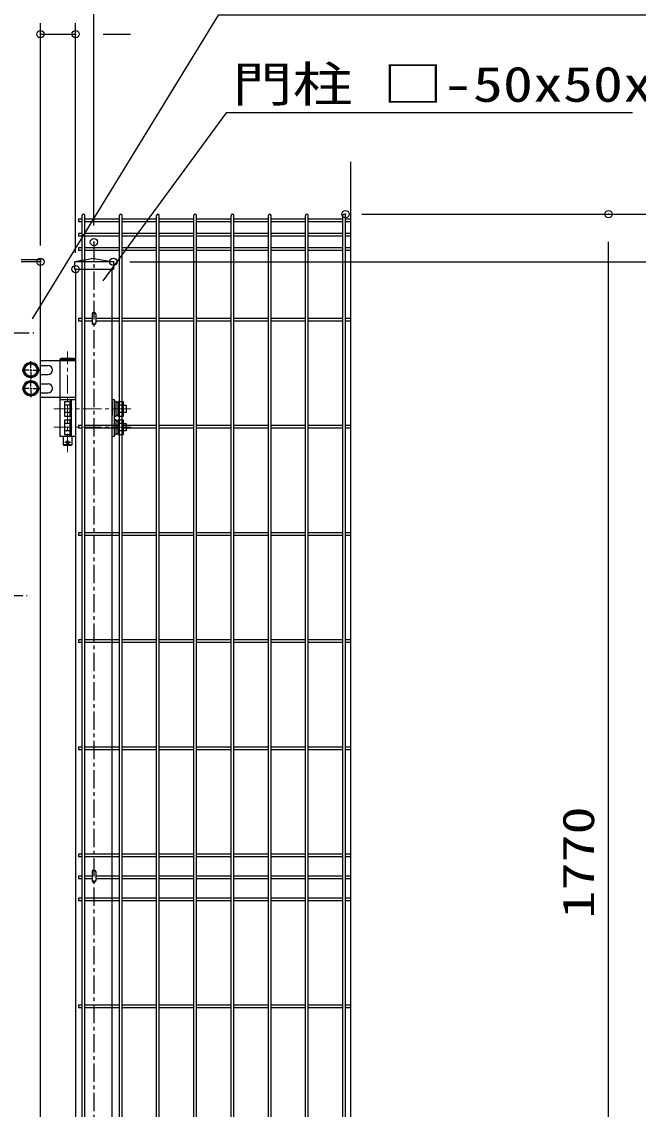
# Model space of a CAD drawing. Units: millimetres, scale not verified. Extents: x -4455 to 4455, y -3150 to 3150.
# Drawn here: x 2633 to 3473, y -454 to 1029 of the extents above; entities that cross this region are included whole.
import ezdxf
from ezdxf.enums import TextEntityAlignment as Align

# ---------------------------------------------------------------- set-up
doc = ezdxf.new("R2010")
doc.units = ezdxf.units.MM
doc.header["$LTSCALE"] = 20
doc.header["$PDMODE"] = 32
doc.header["$PDSIZE"] = 10
doc.linetypes.add('USER1', pattern=[2, 1.25, -0.25, 0.25, -0.25])
for name, color, linetype, lineweight in [('0-2_外形線', 7, 'Continuous', 25), ('0-3_0', 7, 'Continuous', 25), ('0-4_軸線', 1, 'USER1', 9), ('0-9_J180', 2, 'Continuous', 25), ('0-A_LAYER15', 1, 'Continuous', 25), ('0-B_EXTCNT-L', 4, 'Continuous', 25), ('0-C_LAYER04', 1, 'USER1', 25), ('1-0_丁番', 3, 'Continuous', 25), ('1-1_PRTLST-S', 7, 'Continuous', 25), ('1-9_LAYER12', 3, 'Continuous', 25)]:
    doc.layers.add(name, color=color, linetype=linetype, lineweight=lineweight)
doc.layers.add('0-7_DEFPOINTS', color=7, linetype='Continuous')
doc.styles.add('ＭＳ ゴシック', font='')
doc.styles.get('ＭＳ ゴシック').set_extended_font_data('MS Gothic')

msp = doc.modelspace()

# ---------------------------------------------------------------- linework, layer by layer
at = {"layer": '0-2_外形線'}
for p, q in [((2632.11, 704.88), (2658.11, 704.88)), ((2658.11, 701.88), (2632.11, 701.88)), ((2658.11, 704.88), (2658.11, 701.88)), ((2658.11, -1009.12), (2658.11, 701.88)), ((2731.11, 706.55), (2704.61, 701.88)), ((2757.61, 701.88), (2704.61, 701.88)), ((2704.61, 701.88), (2704.61, 691.88)), ((2731.11, 706.55), (2757.61, 701.88)), ((2757.61, 701.88), (2747.11, 701.88)), ((2757.61, 701.88), (2757.61, 691.88)), ((2704.61, 691.88), (2757.61, 691.88)), ((2706.11, 691.88), (2706.11, -1333.12)), ((2756.11, -1333.12), (2756.11, 691.88))]:
    msp.add_line(p, q, dxfattribs=at)
at = {"layer": '0-3_0'}
for centre in [(2731.11, 631.03), (2731.11, -129.47)]:
    msp.add_ellipse(centre, major_axis=(-2.6, 0), ratio=0.649974, start_param=3.1415927, end_param=6.2831853, dxfattribs=at)
at = {"layer": '0-4_軸線'}
for p, q in [((2695.26, 442.29), (2695.26, 579.46)), ((2676.65, 501.38), (2781.92, 501.38)), ((2676.65, 476.38), (2781.92, 476.38))]:
    msp.add_line(p, q, dxfattribs=at)
at = {"layer": '0-7_DEFPOINTS'}
for p in [(2658.11, 1012.29), (2706.11, 1012.29), (3074.1, 766.88), (3432.85, 766.88), (2731.11, 728.85), (2658.11, 701.88), (2757.61, 701.88), (2706.11, 691.88)]:
    msp.add_point(p, dxfattribs=at)
at = {"layer": '0-9_J180'}
for p, q in [((2715.11, 756.65), (2709.91, 756.65)), ((2715.11, -1001.32), (2715.11, 765.08)), ((2718.71, -1001.32), (2718.71, 765.08)), ((2765.88, 760.25), (2718.71, 760.25)), ((2765.88, 756.65), (2718.71, 756.65)), ((2765.88, -1001.32), (2765.88, 765.08)), ((2769.48, -1001.32), (2769.48, 765.08)), ((2816.65, 760.25), (2769.48, 760.25)), ((2816.65, 756.65), (2769.48, 756.65)), ((2816.65, -1001.32), (2816.65, 765.08)), ((2820.25, -1001.32), (2820.25, 765.08)), ((2867.42, 760.25), (2820.25, 760.25)), ((2867.42, 756.65), (2820.25, 756.65)), ((2867.42, -1001.32), (2867.42, 765.08)), ((2871.02, -1001.32), (2871.02, 765.08)), ((2918.19, 760.25), (2871.02, 760.25)), ((2918.19, 756.65), (2871.02, 756.65)), ((2918.19, -1001.32), (2918.19, 765.08)), ((2921.79, -1001.32), (2921.79, 765.08)), ((2968.96, 760.25), (2921.79, 760.25)), ((2968.96, 756.65), (2921.79, 756.65)), ((2968.96, -1001.32), (2968.96, 765.08)), ((2972.56, -1001.32), (2972.56, 765.08)), ((3019.73, 760.25), (2972.56, 760.25)), ((3019.73, 756.65), (2972.56, 756.65)), ((3019.73, -1001.32), (3019.73, 765.08)), ((3023.33, -1001.32), (3023.33, 765.08)), ((3070.5, 760.25), (3023.33, 760.25)), ((3070.5, 756.65), (3023.33, 756.65)), ((3070.5, -1001.32), (3070.5, 765.08)), ((3074.1, -1001.32), (3074.1, 765.08)), ((3081.11, 760.25), (3074.1, 760.25)), ((3081.11, 756.65), (3074.1, 756.65)), ((2715.11, 737.08), (2709.91, 737.08)), ((2765.88, 740.68), (2718.71, 740.68)), ((2765.88, 737.08), (2718.71, 737.08)), ((2816.65, 740.68), (2769.48, 740.68)), ((2816.65, 737.08), (2769.48, 737.08)), ((2867.42, 740.68), (2820.25, 740.68)), ((2867.42, 737.08), (2820.25, 737.08)), ((2918.19, 740.68), (2871.02, 740.68)), ((2918.19, 737.08), (2871.02, 737.08)), ((2968.96, 740.68), (2921.79, 740.68)), ((2968.96, 737.08), (2921.79, 737.08)), ((3019.73, 740.68), (2972.56, 740.68)), ((3019.73, 737.08), (2972.56, 737.08)), ((3070.5, 740.68), (3023.33, 740.68)), ((3070.5, 737.08), (3023.33, 737.08)), ((3081.11, 740.68), (3074.1, 740.68)), ((3081.11, 737.08), (3074.1, 737.08)), ((2715.11, 717.5), (2709.91, 717.5)), ((2765.88, 721.1), (2718.71, 721.1)), ((2765.88, 717.5), (2718.71, 717.5)), ((2816.65, 721.1), (2769.48, 721.1)), ((2816.65, 717.5), (2769.48, 717.5)), ((2867.42, 721.1), (2820.25, 721.1)), ((2867.42, 717.5), (2820.25, 717.5)), ((2918.19, 721.1), (2871.02, 721.1)), ((2918.19, 717.5), (2871.02, 717.5)), ((2968.96, 721.1), (2921.79, 721.1)), ((2968.96, 717.5), (2921.79, 717.5)), ((3019.73, 721.1), (2972.56, 721.1)), ((3019.73, 717.5), (2972.56, 717.5)), ((3070.5, 721.1), (3023.33, 721.1)), ((3070.5, 717.5), (3023.33, 717.5)), ((3081.11, 721.1), (3074.1, 721.1)), ((3081.11, 717.5), (3074.1, 717.5)), ((2709.91, 624.68), (2709.91, 621.08)), ((2715.11, 624.68), (2709.91, 624.68)), ((2728.51, 624.68), (2718.71, 624.68)), ((2765.88, 624.68), (2733.71, 624.68)), ((2816.65, 624.68), (2769.48, 624.68)), ((2867.42, 624.68), (2820.25, 624.68)), ((2918.19, 624.68), (2871.02, 624.68)), ((2968.96, 624.68), (2921.79, 624.68)), ((3019.73, 624.68), (2972.56, 624.68)), ((3070.5, 624.68), (3023.33, 624.68)), ((3081.11, 624.68), (3074.1, 624.68)), ((2715.11, 621.08), (2709.91, 621.08)), ((2728.51, 621.08), (2718.71, 621.08)), ((2765.88, 621.08), (2733.71, 621.08)), ((2816.65, 621.08), (2769.48, 621.08)), ((2867.42, 621.08), (2820.25, 621.08)), ((2918.19, 621.08), (2871.02, 621.08)), ((2968.96, 621.08), (2921.79, 621.08)), ((3019.73, 621.08), (2972.56, 621.08)), ((3070.5, 621.08), (3023.33, 621.08)), ((3081.11, 621.08), (3074.1, 621.08)), ((2715.11, 478.58), (2709.91, 478.58)), ((2709.91, 478.58), (2709.91, 474.98)), ((2715.11, 474.98), (2709.91, 474.98)), ((2765.88, 478.58), (2718.71, 478.58)), ((2765.88, 474.98), (2718.71, 474.98)), ((2816.65, 478.58), (2769.48, 478.58)), ((2816.65, 474.98), (2769.48, 474.98)), ((2867.42, 478.58), (2820.25, 478.58)), ((2867.42, 474.98), (2820.25, 474.98)), ((2918.19, 478.58), (2871.02, 478.58)), ((2918.19, 474.98), (2871.02, 474.98)), ((2968.96, 478.58), (2921.79, 478.58)), ((2968.96, 474.98), (2921.79, 474.98)), ((3019.73, 478.58), (2972.56, 478.58)), ((3019.73, 474.98), (2972.56, 474.98)), ((3070.5, 478.58), (3023.33, 478.58)), ((3070.5, 474.98), (3023.33, 474.98)), ((3081.11, 478.58), (3074.1, 478.58)), ((3081.11, 474.98), (3074.1, 474.98)), ((2715.11, 332.48), (2709.91, 332.48)), ((2709.91, 332.48), (2709.91, 328.88)), ((2715.11, 328.88), (2709.91, 328.88)), ((2765.88, 332.48), (2718.71, 332.48)), ((2765.88, 328.88), (2718.71, 328.88)), ((2816.65, 332.48), (2769.48, 332.48)), ((2816.65, 328.88), (2769.48, 328.88)), ((2867.42, 332.48), (2820.25, 332.48)), ((2867.42, 328.88), (2820.25, 328.88)), ((2918.19, 332.48), (2871.02, 332.48)), ((2918.19, 328.88), (2871.02, 328.88)), ((2968.96, 332.48), (2921.79, 332.48)), ((2968.96, 328.88), (2921.79, 328.88)), ((3019.73, 332.48), (2972.56, 332.48)), ((3019.73, 328.88), (2972.56, 328.88)), ((3070.5, 332.48), (3023.33, 332.48)), ((3070.5, 328.88), (3023.33, 328.88)), ((3081.11, 332.48), (3074.1, 332.48)), ((3081.11, 328.88), (3074.1, 328.88)), ((2715.11, 186.38), (2709.91, 186.38)), ((2709.91, 186.38), (2709.91, 182.78)), ((2715.11, 182.78), (2709.91, 182.78)), ((2765.88, 186.38), (2718.71, 186.38)), ((2765.88, 182.78), (2718.71, 182.78)), ((2816.65, 186.38), (2769.48, 186.38)), ((2816.65, 182.78), (2769.48, 182.78)), ((2867.42, 186.38), (2820.25, 186.38)), ((2867.42, 182.78), (2820.25, 182.78)), ((2918.19, 186.38), (2871.02, 186.38)), ((2918.19, 182.78), (2871.02, 182.78)), ((2968.96, 186.38), (2921.79, 186.38)), ((2968.96, 182.78), (2921.79, 182.78)), ((3019.73, 186.38), (2972.56, 186.38)), ((3019.73, 182.78), (2972.56, 182.78)), ((3070.5, 186.38), (3023.33, 186.38)), ((3070.5, 182.78), (3023.33, 182.78)), ((3081.11, 186.38), (3074.1, 186.38)), ((3081.11, 182.78), (3074.1, 182.78)), ((2715.11, 40.28), (2709.91, 40.28)), ((2709.91, 40.28), (2709.91, 36.68)), ((2715.11, 36.68), (2709.91, 36.68)), ((2765.88, 40.28), (2718.71, 40.28)), ((2765.88, 36.68), (2718.71, 36.68)), ((2816.65, 40.28), (2769.48, 40.28)), ((2816.65, 36.68), (2769.48, 36.68)), ((2867.42, 40.28), (2820.25, 40.28)), ((2867.42, 36.68), (2820.25, 36.68)), ((2918.19, 40.28), (2871.02, 40.28)), ((2918.19, 36.68), (2871.02, 36.68)), ((2968.96, 40.28), (2921.79, 40.28)), ((2968.96, 36.68), (2921.79, 36.68)), ((3019.73, 40.28), (2972.56, 40.28)), ((3019.73, 36.68), (2972.56, 36.68)), ((3070.5, 40.28), (3023.33, 40.28)), ((3070.5, 36.68), (3023.33, 36.68)), ((3081.11, 40.28), (3074.1, 40.28)), ((3081.11, 36.68), (3074.1, 36.68)), ((2715.11, -105.82), (2709.91, -105.82)), ((2709.91, -105.82), (2709.91, -109.42)), ((2715.11, -109.42), (2709.91, -109.42)), ((2765.88, -105.82), (2718.71, -105.82)), ((2765.88, -109.42), (2718.71, -109.42)), ((2816.65, -105.82), (2769.48, -105.82)), ((2816.65, -109.42), (2769.48, -109.42)), ((2867.42, -105.82), (2820.25, -105.82)), ((2867.42, -109.42), (2820.25, -109.42)), ((2918.19, -105.82), (2871.02, -105.82)), ((2918.19, -109.42), (2871.02, -109.42)), ((2968.96, -105.82), (2921.79, -105.82)), ((2968.96, -109.42), (2921.79, -109.42)), ((3019.73, -105.82), (2972.56, -105.82)), ((3019.73, -109.42), (2972.56, -109.42)), ((3070.5, -105.82), (3023.33, -105.82)), ((3070.5, -109.42), (3023.33, -109.42)), ((3081.11, -105.82), (3074.1, -105.82)), ((3081.11, -109.42), (3074.1, -109.42)), ((2709.91, -135.82), (2709.91, -139.42)), ((2715.11, -135.82), (2709.91, -135.82)), ((2715.11, -139.42), (2709.91, -139.42)), ((2728.51, -135.82), (2718.71, -135.82)), ((2728.51, -139.42), (2718.71, -139.42)), ((2765.88, -135.82), (2733.71, -135.82)), ((2765.88, -139.42), (2733.71, -139.42)), ((2816.65, -135.82), (2769.48, -135.82)), ((2816.65, -139.42), (2769.48, -139.42)), ((2867.42, -135.82), (2820.25, -135.82)), ((2867.42, -139.42), (2820.25, -139.42)), ((2918.19, -135.82), (2871.02, -135.82)), ((2918.19, -139.42), (2871.02, -139.42)), ((2968.96, -135.82), (2921.79, -135.82)), ((2968.96, -139.42), (2921.79, -139.42)), ((3019.73, -135.82), (2972.56, -135.82)), ((3019.73, -139.42), (2972.56, -139.42)), ((3070.5, -135.82), (3023.33, -135.82)), ((3070.5, -139.42), (3023.33, -139.42)), ((3081.11, -135.82), (3074.1, -135.82)), ((3081.11, -139.42), (3074.1, -139.42)), ((2715.11, -165.82), (2709.91, -165.82)), ((2709.91, -165.82), (2709.91, -169.42)), ((2715.11, -169.42), (2709.91, -169.42)), ((2765.88, -165.82), (2718.71, -165.82)), ((2765.88, -169.42), (2718.71, -169.42)), ((2816.65, -165.82), (2769.48, -165.82)), ((2816.65, -169.42), (2769.48, -169.42)), ((2867.42, -165.82), (2820.25, -165.82)), ((2867.42, -169.42), (2820.25, -169.42)), ((2918.19, -165.82), (2871.02, -165.82)), ((2918.19, -169.42), (2871.02, -169.42)), ((2968.96, -165.82), (2921.79, -165.82)), ((2968.96, -169.42), (2921.79, -169.42)), ((3019.73, -165.82), (2972.56, -165.82)), ((3019.73, -169.42), (2972.56, -169.42)), ((3070.5, -165.82), (3023.33, -165.82)), ((3070.5, -169.42), (3023.33, -169.42)), ((3081.11, -165.82), (3074.1, -165.82)), ((3081.11, -169.42), (3074.1, -169.42)), ((2715.11, -311.92), (2709.91, -311.92)), ((2709.91, -311.92), (2709.91, -315.52)), ((2715.11, -315.52), (2709.91, -315.52)), ((2765.88, -311.92), (2718.71, -311.92)), ((2765.88, -315.52), (2718.71, -315.52)), ((2816.65, -311.92), (2769.48, -311.92)), ((2816.65, -315.52), (2769.48, -315.52)), ((2867.42, -311.92), (2820.25, -311.92)), ((2867.42, -315.52), (2820.25, -315.52)), ((2918.19, -311.92), (2871.02, -311.92)), ((2918.19, -315.52), (2871.02, -315.52)), ((2968.96, -311.92), (2921.79, -311.92)), ((2968.96, -315.52), (2921.79, -315.52)), ((3019.73, -311.92), (2972.56, -311.92)), ((3019.73, -315.52), (2972.56, -315.52)), ((3070.5, -311.92), (3023.33, -311.92)), ((3070.5, -315.52), (3023.33, -315.52)), ((3081.11, -311.92), (3074.1, -311.92)), ((3081.11, -315.52), (3074.1, -315.52))]:
    msp.add_line(p, q, dxfattribs=at)
for points in [[(2715.11, 760.25), (2709.91, 760.25), (2709.91, 756.65)], [(2715.11, 740.68), (2709.91, 740.68), (2709.91, 737.08)], [(2715.11, 721.1), (2709.91, 721.1), (2709.91, 717.5)]]:
    msp.add_lwpolyline(points, dxfattribs=at)
for centre in [(2716.91, 765.08), (2767.68, 765.08), (2818.45, 765.08), (2869.22, 765.08), (2919.99, 765.08), (2970.76, 765.08), (3021.53, 765.08), (3072.3, 765.08)]:
    msp.add_arc(centre, 1.8, 0, 180, dxfattribs=at)
at = {"layer": '0-A_LAYER15'}
for p, q in [((2731.11, 751.35), (2731.11, 1147.29)), ((2658.11, 724.38), (2658.11, 1027.29)), ((2658.11, 724.38), (2658.11, 1027.29)), ((2706.11, 714.38), (2706.11, 1027.29)), ((3096.6, 766.88), (3447.85, 766.88)), ((3096.6, 766.88), (3598.85, 766.88)), ((2780.11, 701.88), (3744.68, 701.88))]:
    msp.add_line(p, q, dxfattribs=at)
at = {"layer": '0-A_LAYER15', "color": 2}
for p, q in [((2658.11, 1012.29), (2706.11, 1012.29)), ((2743.61, 1012.29), (2781.11, 1012.29)), ((3432.85, -965.62), (3432.85, 729.38))]:
    msp.add_line(p, q, dxfattribs=at)
at = {"layer": '0-B_EXTCNT-L'}
msp.add_line((3081.11, 838.45), (3081.11, -1403.34), dxfattribs=at)
at = {"layer": '0-C_LAYER04'}
for p, q in [((2731.11, 728.85), (2731.11, -1429.38)), ((1578, 604.88), (2649.21, 604.88)), ((1569, 246.88), (2640.21, 246.88))]:
    msp.add_line(p, q, dxfattribs=at)
at = {"layer": '1-0_丁番'}
for p, q in [((2645.11, 557.08), (2645.11, 566.23)), ((2645.11, 557.08), (2645.11, 566.23)), ((2706.11, 566.88), (2658.11, 566.88)), ((2686.26, 569.88), (2684.41, 568.88)), ((2684.41, 568.88), (2684.41, 513.88)), ((2706.11, 568.88), (2684.41, 568.88)), ((2704.26, 569.88), (2686.26, 569.88)), ((2704.26, 569.88), (2706.11, 568.88)), ((2706.11, 568.88), (2706.11, 513.88)), ((2642.41, 554.38), (2633.26, 554.38)), ((2643.76, 554.38), (2646.46, 554.38)), ((2643.76, 554.38), (2646.46, 554.38)), ((2645.11, 553.03), (2645.11, 555.73)), ((2645.11, 553.03), (2645.11, 555.73)), ((2645.11, 551.68), (2645.11, 542.53)), ((2645.11, 551.68), (2645.11, 542.53)), ((2647.81, 554.38), (2656.96, 554.38)), ((2647.81, 554.38), (2656.96, 554.38)), ((2658.11, 560.38), (2668.51, 560.38)), ((2645.11, 532.08), (2645.11, 541.23)), ((2658.11, 548.38), (2668.51, 548.38)), ((2658.11, 535.38), (2668.51, 535.38)), ((2642.41, 529.38), (2633.26, 529.38)), ((2643.76, 529.38), (2646.46, 529.38)), ((2645.11, 528.03), (2645.11, 530.73)), ((2645.11, 526.68), (2645.11, 517.53)), ((2647.81, 529.38), (2658.11, 529.38)), ((2658.11, 523.38), (2668.51, 523.38)), ((2706.11, 516.88), (2658.11, 516.88)), ((2706.11, 513.88), (2684.41, 513.88)), ((2684.41, 513.88), (2684.41, 463.88)), ((2691.11, 511.19), (2691.11, 491.56)), ((2698.11, 511.19), (2691.11, 511.19)), ((2698.11, 506.28), (2691.11, 506.28)), ((2698.11, 511.88), (2698.11, 490.88)), ((2700.11, 511.88), (2698.11, 511.88)), ((2700.11, 513.88), (2700.11, 463.88)), ((2706.11, 513.88), (2706.11, 463.88)), ((2706.11, 511.88), (2706.11, 490.88)), ((2759.11, 513.88), (2756.11, 513.88)), ((2756.11, 511.88), (2756.11, 492.18)), ((2759.11, 463.88), (2759.11, 513.88)), ((2759.11, 511.88), (2761.11, 511.88)), ((2761.11, 511.88), (2761.11, 490.88)), ((2761.11, 510.58), (2763.61, 510.58)), ((2763.61, 511.19), (2763.61, 491.56)), ((2771.61, 511.19), (2763.61, 511.19)), ((2771.61, 506.28), (2763.61, 506.28)), ((2771.61, 491.56), (2771.61, 511.19)), ((2771.61, 506.38), (2775.11, 506.38)), ((2775.11, 506.38), (2775.11, 496.38)), ((2698.11, 496.47), (2691.11, 496.47)), ((2691.11, 491.56), (2698.11, 491.56)), ((2698.11, 490.88), (2700.11, 490.88)), ((2761.11, 490.88), (2759.11, 490.88)), ((2763.61, 492.18), (2761.11, 492.18)), ((2771.61, 496.47), (2763.61, 496.47)), ((2763.61, 491.56), (2771.61, 491.56)), ((2775.11, 496.38), (2771.61, 496.38)), ((2698.11, 486.19), (2691.11, 486.19)), ((2691.11, 486.19), (2691.11, 466.56)), ((2698.11, 481.28), (2691.11, 481.28)), ((2700.11, 486.88), (2698.11, 486.88)), ((2698.11, 486.88), (2698.11, 465.88)), ((2759.11, 486.88), (2761.11, 486.88)), ((2761.11, 486.88), (2761.11, 465.88)), ((2761.11, 485.58), (2763.61, 485.58)), ((2763.61, 486.19), (2763.61, 466.56)), ((2771.61, 486.19), (2763.61, 486.19)), ((2771.61, 481.28), (2763.61, 481.28)), ((2771.61, 466.56), (2771.61, 486.19)), ((2771.61, 481.38), (2775.11, 481.38)), ((2775.11, 481.38), (2775.11, 471.38)), ((2706.11, 463.88), (2684.41, 463.88)), ((2689.26, 463.88), (2689.26, 452.88)), ((2698.11, 471.47), (2691.11, 471.47)), ((2691.11, 466.56), (2698.11, 466.56)), ((2698.11, 465.88), (2700.11, 465.88)), ((2701.26, 452.88), (2701.26, 463.88)), ((2759.11, 463.88), (2756.11, 463.88)), ((2761.11, 465.88), (2759.11, 465.88)), ((2763.61, 467.18), (2761.11, 467.18)), ((2771.61, 471.47), (2763.61, 471.47)), ((2763.61, 466.56), (2771.61, 466.56)), ((2775.11, 471.38), (2771.61, 471.38)), ((2689.26, 452.88), (2689.81, 451.88)), ((2689.26, 452.88), (2701.26, 452.88)), ((2689.81, 451.88), (2700.71, 451.88)), ((2691.42, 455.88), (2699.09, 455.88)), ((2701.26, 452.88), (2700.71, 451.88))]:
    msp.add_line(p, q, dxfattribs=at)
for points in [[(2640.2, 562.88), (2635.29, 554.38), (2640.2, 545.88), (2650.01, 545.88), (2654.92, 554.38), (2650.01, 562.88)], [(2640.2, 537.88), (2635.29, 529.38), (2640.2, 520.88), (2650.01, 520.88), (2654.92, 529.38), (2650.01, 537.88)]]:
    msp.add_lwpolyline(points, close=True, dxfattribs=at)
for centre, radius in [((2645.11, 554.38), 10.5), ((2645.11, 554.38), 8.5), ((2645.11, 529.38), 10.5), ((2645.11, 529.38), 8.5), ((2695.26, 455.88), 2)]:
    msp.add_circle(centre, radius, dxfattribs=at)
for centre in [(2668.51, 554.38), (2668.51, 529.38)]:
    msp.add_arc(centre, 6, 270, 90, dxfattribs=at)
at = {"layer": '1-1_PRTLST-S'}
for p, q in [((2728.51, 631.05), (2728.51, 618.88)), ((2733.71, 631.05), (2733.71, 618.88)), ((2728.51, -129.45), (2728.51, -141.62)), ((2733.71, -129.45), (2733.71, -141.62))]:
    msp.add_line(p, q, dxfattribs=at)
for centre in [(2731.11, 618.88), (2731.11, -141.62)]:
    msp.add_arc(centre, 2.6, 180, 0, dxfattribs=at)
at = {"layer": '1-9_LAYER12'}
for points in [[(3619.07, 1038.39), (2900.69, 1038.39), (2646.88, 624.05)], [(3465.68, 904.93), (2911.34, 904.93), (2743.4, 675.84)]]:
    msp.add_lwpolyline(points, dxfattribs=at)

# ---------------------------------------------------------------- texts
at = {"layer": '0-A_LAYER15', "color": 3, "style": 'ＭＳ ゴシック', "width": 1.3}
msp.add_text('1770', height=43.26, rotation=90, dxfattribs=at).set_placement((3426.18, -193.71), align=Align.BOTTOM_LEFT)
at = {"layer": '1-9_LAYER12', "style": 'ＭＳ ゴシック', "width": 1.25}
msp.add_text('門柱 □-50x50x2.3', height=48.11, dxfattribs=at).set_placement((2920.01, 905.67), align=Align.BOTTOM_LEFT)

doc.saveas('drawing.dxf')
